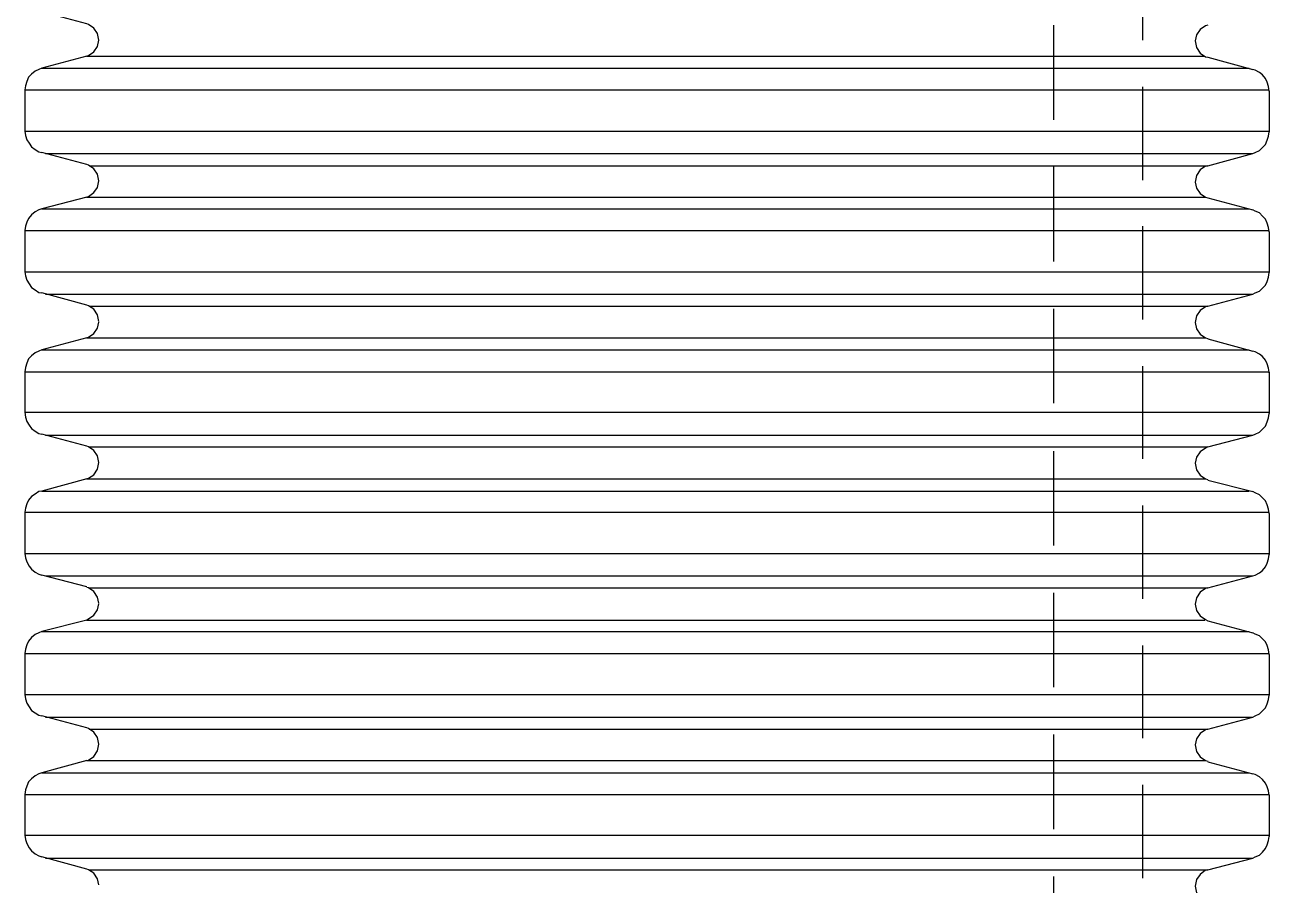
# Model space of a CAD drawing. Extents: x 11 to 601, y 12 to 779.
# Drawn here: x 154 to 277.2, y 556.8 to 642 of the extents above; entities that cross this region are included whole.
import ezdxf

# ---------------------------------------------------------------- set-up
doc = ezdxf.new("R2010")
doc.units = 0
doc.layers.add('DH152', color=7, linetype='CONTINUOUS')

msp = doc.modelspace()

# ---------------------------------------------------------------- linework, layer by layer
at = {"layer": 'DH152', "color": 7}
for points in [[(264.659993, 649.619984), (264.659993, 640.439984)], [(161.339996, 640.439984), (161.219996, 641.099984), (160.859996, 641.639984), (160.319996, 641.999984), (160.139996, 642.059984), (155.699996, 643.259984)], [(255.839994, 641.939984), (255.839994, 632.579984)], [(271.139993, 641.939984), (270.899993, 641.879984), (270.359993, 641.519984), (269.999993, 640.979984), (269.879993, 640.379984), (269.999993, 639.719984), (270.359993, 639.179984), (270.899993, 638.819984), (271.139993, 638.759984), (275.579993, 637.559984)], [(160.079996, 638.879984), (160.319996, 638.939984), (160.859996, 639.299984), (161.219996, 639.839984), (161.339996, 640.439984)], [(160.139996, 638.879984), (155.699996, 637.679984), (155.399996, 637.559984), (155.039996, 637.379984), (154.679996, 637.079984), (154.379996, 636.779984), (154.199996, 636.359984), (154.079996, 635.939984), (154.019996, 635.519984)], [(160.139996, 638.879984), (270.839993, 638.879984)], [(155.699996, 637.679984), (275.219993, 637.679984)], [(277.199993, 635.399984), (277.199993, 635.399984), (277.139993, 635.879984), (277.019993, 636.299984), (276.839993, 636.659984), (276.539993, 637.019984), (276.239993, 637.259984), (275.819993, 637.499984), (275.579993, 637.559984)], [(264.659993, 635.819984), (264.659993, 626.579984)], [(154.019996, 635.519984), (154.019996, 631.439984)], [(154.019996, 635.519984), (277.199993, 635.519984)], [(277.199993, 635.399984), (277.199993, 631.379984)], [(154.019996, 631.499984), (154.019996, 631.439984), (154.079996, 631.019984), (154.199996, 630.599984), (154.439996, 630.239984), (154.679996, 629.879984), (155.039996, 629.639984), (155.399996, 629.399984), (155.699996, 629.339984)], [(154.019996, 631.439984), (277.199993, 631.439984)], [(275.579993, 629.219984), (275.819993, 629.339984), (276.239993, 629.519984), (276.539993, 629.819984), (276.839993, 630.119984), (277.019993, 630.539984), (277.139993, 630.959984), (277.199993, 631.379984)], [(160.139996, 628.139984), (155.699996, 629.339984)], [(156.059996, 629.219984), (275.579993, 629.219984)], [(271.139993, 628.019984), (275.579993, 629.219984)], [(161.339996, 626.519984), (161.219996, 627.179984), (160.859996, 627.719984), (160.319996, 628.079984), (160.139996, 628.139984)], [(160.379996, 628.019984), (271.139993, 628.019984)], [(255.839994, 627.899984), (255.839994, 618.539985)], [(271.139993, 628.019984), (270.899993, 627.959984), (270.359993, 627.599984), (269.999993, 627.059984), (269.879993, 626.399984), (269.999993, 625.799984), (270.359993, 625.259984), (270.899993, 624.899984), (271.139993, 624.839984)], [(160.079996, 624.899984), (160.319996, 624.959984), (160.859996, 625.379984), (161.219996, 625.859984), (161.339996, 626.519984)], [(160.139996, 624.899984), (155.699996, 623.759984)], [(160.139996, 624.899984), (270.839993, 624.899984)], [(271.139993, 624.839984), (275.579993, 623.639984)], [(155.699996, 623.759984), (155.399996, 623.639984), (155.039996, 623.459984), (154.679996, 623.159984), (154.379996, 622.799984), (154.199996, 622.439984), (154.079996, 622.019984), (154.019996, 621.599984)], [(155.699996, 623.759984), (275.219993, 623.759984)], [(277.199993, 621.479984), (277.199993, 621.479984), (277.139993, 621.899984), (277.019993, 622.319984), (276.839993, 622.739984), (276.539993, 623.039984), (276.239993, 623.339984), (275.819993, 623.519984), (275.579993, 623.639984)], [(154.019996, 621.599984), (154.019996, 617.519985)], [(154.019996, 621.599984), (277.199993, 621.599984)], [(264.659993, 622.019984), (264.659993, 612.779985)], [(277.199993, 621.479984), (277.199993, 617.459985)], [(154.019996, 617.519985), (154.019996, 617.519985), (154.079996, 617.099985), (154.199996, 616.679985), (154.439996, 616.319985), (154.679996, 615.959985), (155.039996, 615.719985), (155.399996, 615.479985), (155.699996, 615.419985)], [(154.019996, 617.519985), (277.199993, 617.519985)], [(271.139993, 614.099985), (275.579993, 615.299985), (275.819993, 615.419985), (276.239993, 615.599985), (276.539993, 615.899985), (276.839993, 616.199985), (277.019993, 616.559985), (277.139993, 616.979985), (277.199993, 617.459985)], [(161.339996, 612.599985), (161.219996, 613.259985), (160.859996, 613.799985), (160.319996, 614.159985), (160.139996, 614.219985), (155.699996, 615.419985)], [(156.059996, 615.299985), (275.579993, 615.299985)], [(160.379996, 614.099985), (271.139993, 614.099985)], [(255.839994, 613.859985), (255.839994, 604.499985)], [(271.139993, 614.099985), (270.899993, 614.039985), (270.359993, 613.679985), (269.999993, 613.139985), (269.879993, 612.479985), (269.999993, 611.879985), (270.359993, 611.339985), (270.899993, 610.979985), (271.139993, 610.919985)], [(160.079996, 610.979985), (160.319996, 611.039985), (160.859996, 611.399985), (161.219996, 611.939985), (161.339996, 612.539985)], [(160.139996, 610.979985), (155.699996, 609.779985), (155.399996, 609.659985), (155.039996, 609.479985), (154.679996, 609.179985), (154.379996, 608.879985), (154.199996, 608.459985), (154.079996, 608.039985), (154.019996, 607.619985)], [(160.139996, 610.979985), (270.839993, 610.979985)], [(155.699996, 609.779985), (275.219993, 609.779985)], [(271.139993, 610.859985), (275.579993, 609.659985)], [(277.199993, 607.499985), (277.199993, 607.559985), (277.139993, 607.979985), (277.019993, 608.399985), (276.839993, 608.759985), (276.539993, 609.119985), (276.239993, 609.359985), (275.819993, 609.599985), (275.579993, 609.659985)], [(154.019996, 607.619985), (277.199993, 607.619985)], [(154.019996, 607.619985), (154.019996, 603.599985)], [(264.659993, 608.159985), (264.659993, 598.979985)], [(277.199993, 607.559985), (277.199993, 603.479985)], [(154.019996, 603.599985), (277.199993, 603.599985)], [(154.019996, 603.599985), (154.019996, 603.599985), (154.079996, 603.119985), (154.199996, 602.699985), (154.439996, 602.339985), (154.679996, 601.979985), (155.039996, 601.739985), (155.399996, 601.499985), (155.699996, 601.439985)], [(275.579993, 601.319985), (275.819993, 601.439985), (276.239993, 601.619985), (276.539993, 601.919985), (276.839993, 602.219985), (277.019993, 602.639985), (277.139993, 603.059985), (277.199993, 603.479985)], [(160.139996, 600.239985), (155.699996, 601.439985)], [(156.059996, 601.319985), (275.579993, 601.319985)], [(271.139993, 600.179985), (275.579993, 601.319985)], [(161.339996, 598.619985), (161.219996, 599.279985), (160.859996, 599.819985), (160.319996, 600.179985), (160.139996, 600.239985)], [(160.379996, 600.179985), (271.139993, 600.179985)], [(271.139993, 600.179985), (270.899993, 600.059985), (270.359993, 599.699985), (269.999993, 599.159985), (269.879993, 598.559985), (269.999993, 597.899985), (270.359993, 597.359985), (270.899993, 596.999985), (271.139993, 596.939985)], [(255.839994, 599.759985), (255.839994, 590.399985)], [(160.079996, 596.999985), (160.319996, 597.059985), (160.859996, 597.419985), (161.219996, 597.959985), (161.339996, 598.619985)], [(160.139996, 596.999985), (155.699996, 595.799985)], [(160.139996, 596.999985), (270.839993, 596.999985)], [(271.139993, 596.879985), (275.579993, 595.739985)], [(155.699996, 595.799985), (155.399996, 595.739985), (155.039996, 595.499985), (154.679996, 595.259985), (154.379996, 594.899985), (154.199996, 594.539985), (154.079996, 594.119985), (154.019996, 593.699985)], [(155.699996, 595.799985), (275.219993, 595.799985)], [(277.199993, 593.579985), (277.199993, 593.579985), (277.139993, 593.999985), (277.019993, 594.419985), (276.839993, 594.839985), (276.539993, 595.139985), (276.239993, 595.439985), (275.819993, 595.619985), (275.579993, 595.739985)], [(264.659993, 594.359985), (264.659993, 585.119985)], [(154.019996, 593.699985), (154.019996, 589.619985)], [(154.019996, 593.699985), (277.199993, 593.699985)], [(277.199993, 593.579985), (277.199993, 589.499985)], [(154.019996, 589.619985), (154.019996, 589.619985), (154.079996, 589.199985), (154.199996, 588.779985), (154.439996, 588.359985), (154.679996, 588.059985), (155.039996, 587.759985), (155.399996, 587.579985), (155.699996, 587.459985)], [(154.019996, 589.619985), (277.199993, 589.619985)], [(271.139993, 586.199985), (275.579993, 587.399985), (275.819993, 587.459985), (276.239993, 587.699985), (276.539993, 587.939985), (276.839993, 588.299985), (277.019993, 588.659985), (277.139993, 589.079985), (277.199993, 589.499985)], [(160.139996, 586.319985), (155.699996, 587.459985)], [(156.059996, 587.399985), (275.579993, 587.399985)], [(161.339996, 584.699985), (161.219996, 585.299985), (160.859996, 585.839985), (160.319996, 586.199985), (160.139996, 586.259985)], [(160.379996, 586.199985), (271.139993, 586.199985)], [(255.839994, 585.719985), (255.839994, 576.359986)], [(271.139993, 586.199985), (270.899993, 586.139985), (270.359993, 585.779985), (269.999993, 585.239985), (269.879993, 584.579985), (269.999993, 583.979985), (270.359993, 583.439985), (270.899993, 583.079985), (271.139993, 582.959985)], [(160.079996, 583.019985), (160.319996, 583.139985), (160.859996, 583.499985), (161.219996, 584.039985), (161.339996, 584.639985)], [(160.139996, 583.019985), (155.699996, 581.879985), (155.399996, 581.759985), (155.039996, 581.579985), (154.679996, 581.279985), (154.379996, 580.919985), (154.199996, 580.559985), (154.079996, 580.139985), (154.019996, 579.719986)], [(160.139996, 583.019985), (270.839993, 583.019985)], [(271.139993, 582.959985), (275.579993, 581.759985)], [(155.699996, 581.879985), (275.219993, 581.879985)], [(277.199993, 579.599986), (277.199993, 579.599986), (277.139993, 580.079985), (277.019993, 580.499985), (276.839993, 580.859985), (276.539993, 581.159985), (276.239993, 581.459985), (275.819993, 581.639985), (275.579993, 581.759985)], [(264.659993, 580.499985), (264.659993, 571.319986)], [(154.019996, 579.719986), (277.199993, 579.719986)], [(154.019996, 579.719986), (154.019996, 575.639986)], [(277.199993, 579.599986), (277.199993, 575.579986)], [(154.019996, 575.699986), (154.019996, 575.639986), (154.079996, 575.219986), (154.199996, 574.799986), (154.439996, 574.439986), (154.679996, 574.079986), (155.039996, 573.839986), (155.399996, 573.599986), (155.699996, 573.539986)], [(154.019996, 575.639986), (277.199993, 575.639986)], [(275.579993, 573.419986), (275.819993, 573.539986), (276.239993, 573.719986), (276.539993, 574.019986), (276.839993, 574.319986), (277.019993, 574.739986), (277.139993, 575.159986), (277.199993, 575.579986)], [(160.139996, 572.339986), (155.699996, 573.539986)], [(156.059996, 573.419986), (275.579993, 573.419986)], [(271.139993, 572.219986), (275.579993, 573.419986)], [(161.339996, 570.719986), (161.219996, 571.379986), (160.859996, 571.919986), (160.319996, 572.279986), (160.139996, 572.339986)], [(160.379996, 572.219986), (271.139993, 572.219986)], [(255.839994, 571.679986), (255.839994, 562.319986)], [(271.139993, 572.219986), (270.899993, 572.159986), (270.359993, 571.799986), (269.999993, 571.259986), (269.879993, 570.659986), (269.999993, 569.999986), (270.359993, 569.459986), (270.899993, 569.099986), (271.139993, 569.039986)], [(160.079996, 569.099986), (160.319996, 569.159986), (160.859996, 569.519986), (161.219996, 570.059986), (161.339996, 570.719986)], [(160.139996, 569.099986), (155.699996, 567.899986)], [(160.139996, 569.099986), (270.839993, 569.099986)], [(155.699996, 567.899986), (155.399996, 567.779986), (155.039996, 567.599986), (154.679996, 567.299986), (154.379996, 566.999986), (154.199996, 566.579986), (154.079996, 566.219986), (154.019996, 565.739986)], [(155.699996, 567.899986), (275.219993, 567.899986)], [(271.139993, 568.979986), (275.579993, 567.779986)], [(264.659993, 566.699986), (264.659993, 557.459986)], [(277.199993, 565.679986), (277.199993, 565.679986), (277.139993, 566.099986), (277.019993, 566.519986), (276.839993, 566.879986), (276.539993, 567.239986), (276.239993, 567.479986), (275.819993, 567.719986), (275.579993, 567.779986)], [(154.019996, 565.739986), (154.019996, 561.719986)], [(154.019996, 565.739986), (277.199993, 565.739986)], [(277.199993, 565.679986), (277.199993, 561.599986)], [(154.019996, 561.719986), (154.019996, 561.719986), (154.079996, 561.299986), (154.199996, 560.879986), (154.439996, 560.459986), (154.679996, 560.159986), (155.039996, 559.859986), (155.399996, 559.679986), (155.699996, 559.559986)], [(154.019996, 561.719986), (277.199993, 561.719986)], [(271.139993, 558.299986), (275.579993, 559.439986), (275.819993, 559.559986), (276.239993, 559.739986), (276.539993, 560.039986), (276.839993, 560.399986), (277.019993, 560.759986), (277.139993, 561.179986), (277.199993, 561.599986)], [(161.339996, 556.799986), (161.219996, 557.399986), (160.859996, 557.939986), (160.319996, 558.299986), (160.139996, 558.359986), (155.699996, 559.559986)], [(156.059996, 559.439986), (275.579993, 559.439986)], [(160.379996, 558.299986), (271.139993, 558.299986)], [(271.139993, 558.299986), (270.899993, 558.239986), (270.359993, 557.819986), (269.999993, 557.339986), (269.879993, 556.679986), (269.999993, 556.019986), (270.359993, 555.479986), (270.899993, 555.119986), (271.139993, 555.059986)], [(255.839994, 557.639986), (255.839994, 548.279986)]]:
    msp.add_lwpolyline(points, dxfattribs=at)

doc.saveas('drawing.dxf')
